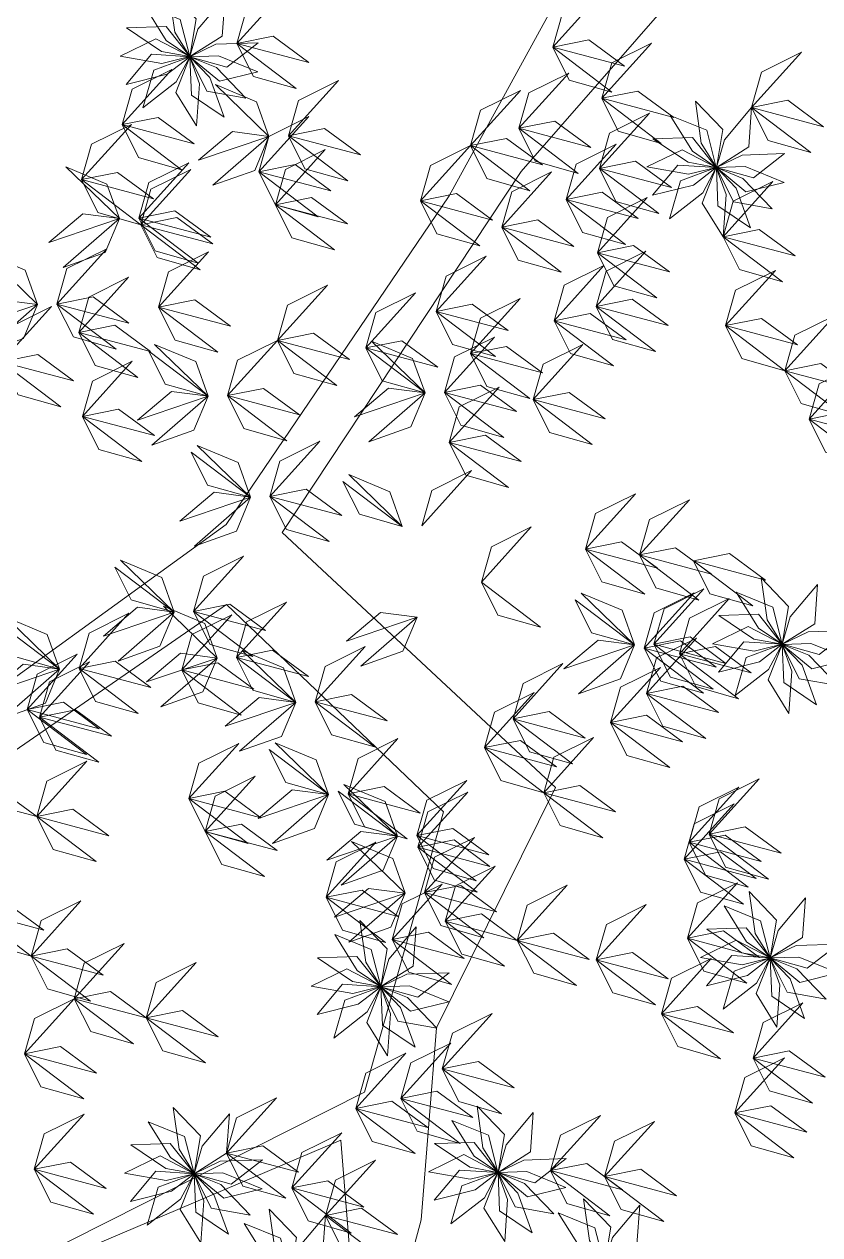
# Model space of a CAD drawing. Header units: inches. Extents: x -173 to 14008, y -3334 to 10368.
# Drawn here: x 6476.6 to 6540.6, y 7903 to 8000.5 of the extents above; entities that cross this region are included whole.
import ezdxf

# ---------------------------------------------------------------- set-up
doc = ezdxf.new("R2010")
doc.units = ezdxf.units.IN
doc.header["$MEASUREMENT"] = 0
doc.layers.add('ARREDAMENTO', color=8, linetype='Continuous', lineweight=18)

msp = doc.modelspace()

# ---------------------------------------------------------------- linework, layer by layer
at = {"layer": 'ARREDAMENTO', "linetype": 'Continuous', "lineweight": 0}
msp.add_lwpolyline([(6527.444, 8017.089), (6510.796, 7986.721), (6492.844, 7960.217), (6467.767, 7942.067), (6438.149, 7930.993), (6468.431, 7936.911), (6492.868, 7953.769), (6510.342, 7937.072), (6503.98, 7914.48), (6465.368, 7894.989), (6502.061, 7910.604), (6503.415, 7893.845), (6499.6, 7879.645), (6494.507, 7862.862), (6502.812, 7882.882), (6508.533, 7904.181), (6509.764, 7919.66), (6519.361, 7939.04), (6497.36, 7959.589), (6516.591, 7988.678), (6535.208, 8010.026)], dxfattribs=at)
at = {"layer": 'ARREDAMENTO', "lineweight": 0}
for points in [[(6488.227, 8003.268), (6488.702, 7999.893), (6489.918, 7997.933), (6490.432, 8000.974), (6488.227, 8003.268)], [(6492.758, 8002.755), (6490.567, 8000.144), (6489.924, 7997.929), (6492.528, 7999.581), (6492.758, 8002.755)], [(6493.705, 7998.985), (6494.511, 8001.838), (6497.724, 8003.437), (6493.705, 7998.985)], [(6519.129, 7998.69), (6519.936, 8001.543), (6523.148, 8003.143), (6519.129, 7998.69)], [(6486.2, 8002.119), (6488.006, 7999.229), (6489.914, 7997.933), (6489.147, 8000.92), (6486.2, 8002.119)], [(6484.814, 8000.245), (6487.64, 7998.339), (6489.91, 7997.931), (6487.995, 8000.348), (6484.814, 8000.245)], [(6484.311, 7997.969), (6487.668, 7997.378), (6489.908, 7997.928), (6487.175, 7999.357), (6484.311, 7997.969)], [(6495.408, 7999.045), (6492.001, 7998.925), (6489.925, 7997.921), (6492.895, 7997.092), (6495.408, 7999.045)], [(6493.705, 7998.985), (6496.611, 7999.57), (6499.501, 7997.442), (6493.705, 7998.985)], [(6493.705, 7998.985), (6495.026, 7996.331), (6498.479, 7995.354), (6493.705, 7998.985)], [(6519.129, 7998.69), (6522.035, 7999.275), (6524.925, 7997.148), (6519.129, 7998.69)], [(6523.079, 7994.569), (6523.885, 7997.421), (6527.098, 7999.021), (6523.079, 7994.569)], [(6484.777, 7995.686), (6488.084, 7996.511), (6489.907, 7997.924), (6486.829, 7998.118), (6484.777, 7995.686)], [(6486.132, 7993.789), (6488.818, 7995.888), (6489.908, 7997.921), (6487.016, 7996.846), (6486.132, 7993.789)], [(6490.456, 7992.345), (6490.694, 7995.745), (6489.913, 7997.916), (6488.777, 7995.048), (6490.456, 7992.345)], [(6492.679, 7993.047), (6491.513, 7996.25), (6489.916, 7997.915), (6490.045, 7994.833), (6492.679, 7993.047)], [(6494.423, 7994.593), (6492.056, 7997.044), (6489.92, 7997.916), (6491.291, 7995.153), (6494.423, 7994.593)], [(6495.389, 7996.714), (6492.228, 7997.991), (6489.923, 7997.918), (6492.299, 7995.952), (6495.389, 7996.714)], [(6519.129, 7998.69), (6520.45, 7996.037), (6523.903, 7995.06), (6519.129, 7998.69)], [(6535.151, 7993.825), (6535.957, 7996.678), (6539.17, 7998.277), (6535.151, 7993.825)], [(6484.455, 7992.449), (6485.262, 7995.301), (6488.474, 7996.901), (6484.455, 7992.449)], [(6497.853, 7991.551), (6498.659, 7994.403), (6501.872, 7996.003), (6497.853, 7991.551)], [(6516.405, 7992.153), (6517.212, 7995.006), (6520.424, 7996.606), (6516.405, 7992.153)], [(6516.405, 7992.153), (6517.212, 7995.006), (6520.424, 7996.606), (6516.405, 7992.153)], [(6496.286, 7991.498), (6495.29, 7994.291), (6491.978, 7995.672), (6496.286, 7991.498)], [(6512.51, 7990.757), (6513.317, 7993.609), (6516.529, 7995.209), (6512.51, 7990.757)], [(6523.079, 7994.569), (6525.985, 7995.154), (6528.875, 7993.026), (6523.079, 7994.569)], [(6523.079, 7994.569), (6524.4, 7991.915), (6527.853, 7990.938), (6523.079, 7994.569)], [(6530.62, 7994.339), (6531.095, 7990.964), (6532.31, 7989.003), (6532.825, 7992.044), (6530.62, 7994.339)], [(6535.151, 7993.825), (6538.057, 7994.41), (6540.947, 7992.283), (6535.151, 7993.825)], [(6484.455, 7992.449), (6487.361, 7993.034), (6490.251, 7990.906), (6484.455, 7992.449)], [(6495.479, 7988.646), (6496.286, 7991.498), (6499.498, 7993.098), (6495.479, 7988.646)], [(6522.901, 7988.913), (6523.708, 7991.766), (6526.921, 7993.366), (6522.901, 7988.913)], [(6528.592, 7993.19), (6530.399, 7990.3), (6532.307, 7989.003), (6531.54, 7991.991), (6528.592, 7993.19)], [(6535.151, 7993.825), (6532.96, 7991.214), (6532.316, 7988.999), (6534.921, 7990.652), (6535.151, 7993.825)], [(6535.151, 7993.825), (6536.472, 7991.172), (6539.925, 7990.195), (6535.151, 7993.825)], [(6481.189, 7988.013), (6481.996, 7990.865), (6485.208, 7992.465), (6481.189, 7988.013)], [(6484.455, 7992.449), (6485.776, 7989.795), (6489.229, 7988.818), (6484.455, 7992.449)], [(6497.853, 7991.551), (6500.759, 7992.136), (6503.649, 7990.008), (6497.853, 7991.551)], [(6516.405, 7992.153), (6519.311, 7992.738), (6522.201, 7990.611), (6516.405, 7992.153)], [(6516.405, 7992.153), (6519.311, 7992.738), (6522.201, 7990.611), (6516.405, 7992.153)], [(6516.405, 7992.153), (6517.726, 7989.5), (6521.179, 7988.523), (6516.405, 7992.153)], [(6516.405, 7992.153), (6517.726, 7989.5), (6521.179, 7988.523), (6516.405, 7992.153)], [(6496.286, 7991.498), (6493.347, 7991.888), (6490.605, 7989.573), (6496.286, 7991.498)], [(6496.286, 7991.498), (6495.145, 7988.762), (6491.765, 7987.557), (6496.286, 7991.498)], [(6497.853, 7991.551), (6499.174, 7988.897), (6502.627, 7987.92), (6497.853, 7991.551)], [(6512.51, 7990.757), (6515.416, 7991.342), (6518.306, 7989.214), (6512.51, 7990.757)], [(6527.207, 7991.316), (6530.033, 7989.41), (6532.303, 7989.001), (6530.387, 7991.419), (6527.207, 7991.316)], [(6496.8, 7985.992), (6497.607, 7988.845), (6500.819, 7990.444), (6496.8, 7985.992)], [(6508.491, 7986.305), (6509.298, 7989.157), (6512.51, 7990.757), (6508.491, 7986.305)], [(6512.51, 7990.757), (6513.831, 7988.103), (6517.284, 7987.126), (6512.51, 7990.757)], [(6520.209, 7986.412), (6521.016, 7989.265), (6524.229, 7990.864), (6520.209, 7986.412)], [(6526.704, 7989.04), (6530.061, 7988.448), (6532.301, 7988.998), (6529.567, 7990.428), (6526.704, 7989.04)], [(6537.801, 7990.115), (6534.394, 7989.996), (6532.317, 7988.992), (6535.288, 7988.162), (6537.801, 7990.115)], [(6485.804, 7984.923), (6486.611, 7987.775), (6489.823, 7989.375), (6485.804, 7984.923)], [(6495.479, 7988.646), (6498.385, 7989.231), (6501.275, 7987.103), (6495.479, 7988.646)], [(6522.901, 7988.913), (6525.808, 7989.498), (6528.698, 7987.371), (6522.901, 7988.913)], [(6527.17, 7986.756), (6530.477, 7987.581), (6532.3, 7988.995), (6529.221, 7989.189), (6527.17, 7986.756)], [(6484.237, 7984.87), (6483.242, 7987.663), (6479.93, 7989.044), (6484.237, 7984.87)], [(6481.189, 7988.013), (6484.096, 7988.597), (6486.986, 7986.47), (6481.189, 7988.013)], [(6485.963, 7984.382), (6486.77, 7987.234), (6489.983, 7988.834), (6485.963, 7984.382)], [(6495.479, 7988.646), (6496.8, 7985.992), (6500.253, 7985.015), (6495.479, 7988.646)], [(6515.028, 7984.181), (6515.835, 7987.033), (6519.047, 7988.633), (6515.028, 7984.181)], [(6522.901, 7988.913), (6524.223, 7986.26), (6527.676, 7985.283), (6522.901, 7988.913)], [(6528.525, 7984.86), (6531.21, 7986.958), (6532.3, 7988.991), (6529.409, 7987.916), (6528.525, 7984.86)], [(6532.849, 7983.416), (6533.087, 7986.816), (6532.306, 7988.986), (6531.17, 7986.118), (6532.849, 7983.416)], [(6535.072, 7984.118), (6533.906, 7987.321), (6532.309, 7988.985), (6532.438, 7985.904), (6535.072, 7984.118)], [(6536.816, 7985.663), (6534.448, 7988.115), (6532.313, 7988.986), (6533.684, 7986.223), (6536.816, 7985.663)], [(6537.782, 7987.784), (6534.621, 7989.061), (6532.316, 7988.989), (6534.692, 7987.022), (6537.782, 7987.784)], [(6481.189, 7988.013), (6482.51, 7985.359), (6485.963, 7984.382), (6481.189, 7988.013)], [(6532.849, 7983.416), (6533.656, 7986.268), (6536.868, 7987.868), (6532.849, 7983.416)], [(6496.8, 7985.992), (6499.706, 7986.577), (6502.596, 7984.45), (6496.8, 7985.992)], [(6508.491, 7986.305), (6511.397, 7986.89), (6514.287, 7984.762), (6508.491, 7986.305)], [(6508.491, 7986.305), (6509.812, 7983.651), (6513.265, 7982.674), (6508.491, 7986.305)], [(6520.209, 7986.412), (6523.116, 7986.997), (6526.006, 7984.87), (6520.209, 7986.412)], [(6520.209, 7986.412), (6521.531, 7983.758), (6524.984, 7982.781), (6520.209, 7986.412)], [(6522.731, 7982.115), (6523.537, 7984.967), (6526.75, 7986.567), (6522.731, 7982.115)], [(6484.237, 7984.87), (6481.298, 7985.26), (6478.557, 7982.944), (6484.237, 7984.87)], [(6485.804, 7984.923), (6488.71, 7985.508), (6491.6, 7983.38), (6485.804, 7984.923)], [(6496.8, 7985.992), (6498.121, 7983.338), (6501.574, 7982.361), (6496.8, 7985.992)], [(6484.237, 7984.87), (6483.096, 7982.134), (6479.716, 7980.929), (6484.237, 7984.87)], [(6485.804, 7984.923), (6487.125, 7982.269), (6490.578, 7981.292), (6485.804, 7984.923)], [(6485.963, 7984.382), (6488.87, 7984.967), (6491.76, 7982.839), (6485.963, 7984.382)], [(6485.963, 7984.382), (6487.285, 7981.728), (6490.738, 7980.751), (6485.963, 7984.382)], [(6515.028, 7984.181), (6517.934, 7984.766), (6520.824, 7982.638), (6515.028, 7984.181)], [(6515.028, 7984.181), (6516.349, 7981.527), (6519.802, 7980.55), (6515.028, 7984.181)], [(6532.849, 7983.416), (6535.755, 7984.001), (6538.645, 7981.873), (6532.849, 7983.416)], [(6532.849, 7983.416), (6534.17, 7980.762), (6537.623, 7979.785), (6532.849, 7983.416)], [(6479.214, 7977.993), (6480.021, 7980.846), (6483.234, 7982.445), (6479.214, 7977.993)], [(6522.731, 7982.115), (6525.637, 7982.7), (6528.527, 7980.572), (6522.731, 7982.115)], [(6477.647, 7977.941), (6476.652, 7980.733), (6473.34, 7982.114), (6477.647, 7977.941)], [(6487.401, 7977.736), (6488.207, 7980.589), (6491.42, 7982.188), (6487.401, 7977.736)], [(6509.751, 7977.394), (6510.558, 7980.246), (6513.77, 7981.846), (6509.751, 7977.394)], [(6522.622, 7977.79), (6523.429, 7980.643), (6526.641, 7982.242), (6522.622, 7977.79)], [(6522.731, 7982.115), (6524.052, 7979.461), (6527.505, 7978.484), (6522.731, 7982.115)], [(6519.241, 7976.649), (6520.048, 7979.501), (6523.26, 7981.101), (6519.241, 7976.649)], [(6533.05, 7976.25), (6533.857, 7979.102), (6537.07, 7980.702), (6533.05, 7976.25)], [(6480.961, 7975.697), (6481.767, 7978.549), (6484.98, 7980.149), (6480.961, 7975.697)], [(6496.968, 7975.059), (6497.775, 7977.911), (6500.987, 7979.511), (6496.968, 7975.059)], [(6479.214, 7977.993), (6482.121, 7978.578), (6485.011, 7976.45), (6479.214, 7977.993)], [(6504.075, 7974.453), (6504.881, 7977.305), (6508.094, 7978.905), (6504.075, 7974.453)], [(6512.504, 7973.995), (6513.311, 7976.847), (6516.523, 7978.447), (6512.504, 7973.995)], [(6522.622, 7977.79), (6525.528, 7978.375), (6528.418, 7976.248), (6522.622, 7977.79)], [(6477.647, 7977.941), (6474.709, 7978.33), (6471.967, 7976.015), (6477.647, 7977.941)], [(6477.647, 7977.941), (6476.507, 7975.205), (6473.126, 7973.999), (6477.647, 7977.941)], [(6474.759, 7973.336), (6475.565, 7976.188), (6478.778, 7977.788), (6474.759, 7973.336)], [(6479.214, 7977.993), (6480.536, 7975.339), (6483.989, 7974.362), (6479.214, 7977.993)], [(6487.401, 7977.736), (6490.307, 7978.321), (6493.197, 7976.194), (6487.401, 7977.736)], [(6487.401, 7977.736), (6488.722, 7975.082), (6492.175, 7974.105), (6487.401, 7977.736)], [(6509.751, 7977.394), (6512.657, 7977.979), (6515.547, 7975.851), (6509.751, 7977.394)], [(6509.751, 7977.394), (6511.072, 7974.74), (6514.525, 7973.763), (6509.751, 7977.394)], [(6522.622, 7977.79), (6523.943, 7975.136), (6527.396, 7974.159), (6522.622, 7977.79)], [(6519.241, 7976.649), (6522.147, 7977.234), (6525.037, 7975.106), (6519.241, 7976.649)], [(6519.241, 7976.649), (6520.562, 7973.995), (6524.015, 7973.018), (6519.241, 7976.649)], [(6533.05, 7976.25), (6535.957, 7976.835), (6538.847, 7974.707), (6533.05, 7976.25)], [(6537.825, 7972.619), (6538.631, 7975.471), (6541.844, 7977.071), (6537.825, 7972.619)], [(6480.961, 7975.697), (6483.867, 7976.281), (6486.757, 7974.154), (6480.961, 7975.697)], [(6480.961, 7975.697), (6482.282, 7973.043), (6485.735, 7972.066), (6480.961, 7975.697)], [(6496.968, 7975.059), (6499.874, 7975.643), (6502.764, 7973.516), (6496.968, 7975.059)], [(6533.05, 7976.25), (6534.372, 7973.596), (6537.825, 7972.619), (6533.05, 7976.25)], [(6491.382, 7970.554), (6490.387, 7973.346), (6487.075, 7974.728), (6491.382, 7970.554)], [(6492.949, 7970.606), (6493.756, 7973.459), (6496.968, 7975.059), (6492.949, 7970.606)], [(6496.968, 7975.059), (6498.289, 7972.405), (6501.742, 7971.428), (6496.968, 7975.059)], [(6504.075, 7974.453), (6506.981, 7975.037), (6509.871, 7972.91), (6504.075, 7974.453)], [(6504.075, 7974.453), (6505.396, 7971.799), (6508.849, 7970.822), (6504.075, 7974.453)], [(6504.075, 7974.453), (6505.396, 7971.799), (6508.849, 7970.822), (6504.075, 7974.453)], [(6508.849, 7970.822), (6507.853, 7973.614), (6504.541, 7974.996), (6508.849, 7970.822)], [(6510.416, 7970.874), (6511.223, 7973.727), (6514.435, 7975.326), (6510.416, 7970.874)], [(6512.504, 7973.995), (6515.41, 7974.58), (6518.3, 7972.452), (6512.504, 7973.995)], [(6517.547, 7970.288), (6518.354, 7973.141), (6521.566, 7974.74), (6517.547, 7970.288)], [(6474.759, 7973.336), (6477.665, 7973.92), (6480.555, 7971.793), (6474.759, 7973.336)], [(6486.608, 7974.185), (6487.929, 7971.531), (6491.382, 7970.554), (6486.608, 7974.185)], [(6512.504, 7973.995), (6513.825, 7971.341), (6517.278, 7970.364), (6512.504, 7973.995)], [(6474.759, 7973.336), (6476.08, 7970.682), (6479.533, 7969.705), (6474.759, 7973.336)], [(6481.26, 7968.927), (6482.067, 7971.78), (6485.28, 7973.379), (6481.26, 7968.927)], [(6537.825, 7972.619), (6540.731, 7973.204), (6543.621, 7971.076), (6537.825, 7972.619)], [(6537.825, 7972.619), (6539.146, 7969.965), (6542.599, 7968.988), (6537.825, 7972.619)], [(6539.77, 7968.711), (6540.576, 7971.564), (6543.789, 7973.163), (6539.77, 7968.711)], [(6491.382, 7970.554), (6488.443, 7970.944), (6485.702, 7968.628), (6491.382, 7970.554)], [(6491.382, 7970.554), (6490.241, 7967.818), (6486.861, 7966.613), (6491.382, 7970.554)], [(6492.949, 7970.606), (6495.855, 7971.191), (6498.745, 7969.064), (6492.949, 7970.606)], [(6492.949, 7970.606), (6494.27, 7967.953), (6497.723, 7966.976), (6492.949, 7970.606)], [(6508.849, 7970.822), (6505.91, 7971.211), (6503.169, 7968.896), (6508.849, 7970.822)], [(6508.849, 7970.822), (6507.708, 7968.086), (6504.328, 7966.88), (6508.849, 7970.822)], [(6510.416, 7970.874), (6513.322, 7971.459), (6516.212, 7969.332), (6510.416, 7970.874)], [(6510.416, 7970.874), (6511.737, 7968.22), (6515.19, 7967.243), (6510.416, 7970.874)], [(6510.804, 7966.844), (6511.611, 7969.696), (6514.824, 7971.296), (6510.804, 7966.844)], [(6517.547, 7970.288), (6520.453, 7970.873), (6523.343, 7968.746), (6517.547, 7970.288)], [(6517.547, 7970.288), (6518.868, 7967.634), (6522.321, 7966.657), (6517.547, 7970.288)], [(6481.26, 7968.927), (6484.167, 7969.512), (6487.057, 7967.385), (6481.26, 7968.927)], [(6481.26, 7968.927), (6482.581, 7966.273), (6486.035, 7965.296), (6481.26, 7968.927)], [(6539.77, 7968.711), (6542.676, 7969.296), (6545.566, 7967.169), (6539.77, 7968.711)], [(6539.77, 7968.711), (6541.091, 7966.058), (6544.544, 7965.081), (6539.77, 7968.711)], [(6496.365, 7962.479), (6497.172, 7965.332), (6500.385, 7966.931), (6496.365, 7962.479)], [(6510.804, 7966.844), (6513.711, 7967.429), (6516.601, 7965.301), (6510.804, 7966.844)], [(6510.804, 7966.844), (6512.125, 7964.19), (6515.578, 7963.213), (6510.804, 7966.844)], [(6490.024, 7966.058), (6491.345, 7963.404), (6494.798, 7962.427), (6490.024, 7966.058)], [(6494.798, 7962.427), (6493.803, 7965.219), (6490.491, 7966.601), (6494.798, 7962.427)], [(6507.017, 7960.07), (6506.021, 7962.862), (6502.709, 7964.244), (6507.017, 7960.07)], [(6508.584, 7960.122), (6509.39, 7962.975), (6512.603, 7964.574), (6508.584, 7960.122)], [(6494.798, 7962.427), (6491.86, 7962.816), (6489.118, 7960.501), (6494.798, 7962.427)], [(6496.365, 7962.479), (6499.272, 7963.064), (6502.162, 7960.937), (6496.365, 7962.479)], [(6502.243, 7963.701), (6503.564, 7961.047), (6507.017, 7960.07), (6502.243, 7963.701)], [(6494.798, 7962.427), (6493.658, 7959.691), (6490.277, 7958.485), (6494.798, 7962.427)], [(6496.365, 7962.479), (6497.687, 7959.825), (6501.14, 7958.848), (6496.365, 7962.479)], [(6521.772, 7958.247), (6522.579, 7961.1), (6525.791, 7962.699), (6521.772, 7958.247)], [(6526.123, 7957.768), (6526.93, 7960.621), (6530.142, 7962.22), (6526.123, 7957.768)], [(6513.385, 7955.577), (6514.191, 7958.43), (6517.404, 7960.029), (6513.385, 7955.577)], [(6521.772, 7958.247), (6524.678, 7958.832), (6527.568, 7956.705), (6521.772, 7958.247)], [(6521.772, 7958.247), (6523.093, 7955.593), (6526.546, 7954.616), (6521.772, 7958.247)], [(6526.123, 7957.768), (6529.029, 7958.353), (6531.919, 7956.226), (6526.123, 7957.768)], [(6530.474, 7957.289), (6533.381, 7957.874), (6536.271, 7955.747), (6530.474, 7957.289)], [(6488.65, 7953.162), (6487.654, 7955.955), (6484.342, 7957.336), (6488.65, 7953.162)], [(6490.217, 7953.215), (6491.023, 7956.067), (6494.236, 7957.667), (6490.217, 7953.215)], [(6526.123, 7957.768), (6527.444, 7955.114), (6530.897, 7954.137), (6526.123, 7957.768)], [(6530.474, 7957.289), (6531.795, 7954.636), (6535.248, 7953.659), (6530.474, 7957.289)], [(6483.876, 7956.793), (6485.197, 7954.139), (6488.65, 7953.162), (6483.876, 7956.793)], [(6513.385, 7955.577), (6514.706, 7952.923), (6518.159, 7951.946), (6513.385, 7955.577)], [(6527.288, 7950.574), (6528.094, 7953.427), (6531.307, 7955.026), (6527.288, 7950.574)], [(6535.926, 7955.914), (6536.4, 7952.539), (6537.616, 7950.579), (6538.131, 7953.62), (6535.926, 7955.914)], [(6540.456, 7955.401), (6538.266, 7952.79), (6537.622, 7950.575), (6540.226, 7952.227), (6540.456, 7955.401)], [(6493.67, 7949.517), (6494.477, 7952.369), (6497.689, 7953.969), (6493.67, 7949.517)], [(6520.946, 7954.153), (6522.268, 7951.499), (6525.721, 7950.522), (6520.946, 7954.153)], [(6525.721, 7950.522), (6524.725, 7953.314), (6521.413, 7954.696), (6525.721, 7950.522)], [(6526.508, 7950.257), (6527.315, 7953.109), (6530.528, 7954.709), (6526.508, 7950.257)], [(6529.329, 7949.811), (6530.136, 7952.663), (6533.348, 7954.263), (6529.329, 7949.811)], [(6533.898, 7954.765), (6535.704, 7951.875), (6537.612, 7950.578), (6536.845, 7953.566), (6533.898, 7954.765)], [(6480.989, 7948.62), (6481.795, 7951.473), (6485.008, 7953.072), (6480.989, 7948.62)], [(6488.65, 7953.162), (6485.711, 7953.552), (6482.969, 7951.236), (6488.65, 7953.162)], [(6488.65, 7953.162), (6487.509, 7950.426), (6484.129, 7949.221), (6488.65, 7953.162)], [(6492.103, 7949.464), (6491.108, 7952.257), (6487.796, 7953.638), (6492.103, 7949.464)], [(6490.217, 7953.215), (6493.123, 7953.8), (6496.013, 7951.672), (6490.217, 7953.215)], [(6490.217, 7953.215), (6491.538, 7950.561), (6494.991, 7949.584), (6490.217, 7953.215)], [(6508.21, 7952.75), (6505.271, 7953.139), (6502.53, 7950.824), (6508.21, 7952.75)], [(6532.513, 7952.891), (6535.339, 7950.985), (6537.609, 7950.577), (6535.693, 7952.994), (6532.513, 7952.891)], [(6474.648, 7952.199), (6475.969, 7949.545), (6479.422, 7948.568), (6474.648, 7952.199)], [(6479.422, 7948.568), (6478.426, 7951.36), (6475.114, 7952.742), (6479.422, 7948.568)], [(6489.263, 7948.501), (6490.07, 7951.354), (6493.282, 7952.954), (6489.263, 7948.501)], [(6508.21, 7952.75), (6507.069, 7950.014), (6503.689, 7948.808), (6508.21, 7952.75)], [(6526.691, 7946.614), (6527.497, 7949.467), (6530.71, 7951.067), (6526.691, 7946.614)], [(6527.288, 7950.574), (6530.194, 7951.159), (6533.084, 7949.032), (6527.288, 7950.574)], [(6532.01, 7950.615), (6535.366, 7950.024), (6537.606, 7950.574), (6534.873, 7952.003), (6532.01, 7950.615)], [(6543.106, 7951.69), (6539.7, 7951.571), (6537.623, 7950.567), (6540.594, 7949.738), (6543.106, 7951.69)], [(6493.67, 7949.517), (6496.576, 7950.102), (6499.466, 7947.974), (6493.67, 7949.517)], [(6500.011, 7945.938), (6500.818, 7948.791), (6504.03, 7950.39), (6500.011, 7945.938)], [(6525.721, 7950.522), (6522.782, 7950.911), (6520.04, 7948.596), (6525.721, 7950.522)], [(6525.721, 7950.522), (6524.58, 7947.786), (6521.2, 7946.58), (6525.721, 7950.522)], [(6526.508, 7950.257), (6529.415, 7950.842), (6532.305, 7948.714), (6526.508, 7950.257)], [(6526.508, 7950.257), (6527.83, 7947.603), (6531.283, 7946.626), (6526.508, 7950.257)], [(6527.288, 7950.574), (6528.609, 7947.92), (6532.062, 7946.943), (6527.288, 7950.574)], [(6529.329, 7949.811), (6532.235, 7950.396), (6535.125, 7948.268), (6529.329, 7949.811)], [(6532.476, 7948.332), (6535.783, 7949.157), (6537.605, 7950.57), (6534.527, 7950.764), (6532.476, 7948.332)], [(6533.83, 7946.435), (6536.516, 7948.534), (6537.606, 7950.567), (6534.715, 7949.492), (6533.83, 7946.435)], [(6538.155, 7944.991), (6538.393, 7948.391), (6537.611, 7950.561), (6536.475, 7947.694), (6538.155, 7944.991)], [(6540.377, 7945.693), (6539.211, 7948.896), (6537.615, 7950.561), (6537.744, 7947.479), (6540.377, 7945.693)], [(6542.122, 7947.239), (6539.754, 7949.69), (6537.618, 7950.562), (6538.99, 7947.799), (6542.122, 7947.239)], [(6543.087, 7949.36), (6539.927, 7950.637), (6537.621, 7950.564), (6539.998, 7948.598), (6543.087, 7949.36)], [(6476.822, 7945.312), (6477.629, 7948.164), (6480.841, 7949.764), (6476.822, 7945.312)], [(6477.811, 7944.701), (6478.618, 7947.554), (6481.83, 7949.153), (6477.811, 7944.701)], [(6480.989, 7948.62), (6483.895, 7949.205), (6486.785, 7947.078), (6480.989, 7948.62)], [(6492.103, 7949.464), (6489.164, 7949.854), (6486.423, 7947.538), (6492.103, 7949.464)], [(6492.103, 7949.464), (6490.962, 7946.728), (6487.582, 7945.523), (6492.103, 7949.464)], [(6489.263, 7948.501), (6492.169, 7949.086), (6495.059, 7946.959), (6489.263, 7948.501)], [(6493.67, 7949.517), (6494.991, 7946.863), (6498.444, 7945.886), (6493.67, 7949.517)], [(6498.444, 7945.886), (6497.449, 7948.678), (6494.137, 7950.06), (6498.444, 7945.886)], [(6529.329, 7949.811), (6530.65, 7947.157), (6534.103, 7946.18), (6529.329, 7949.811)], [(6479.422, 7948.568), (6476.483, 7948.958), (6473.741, 7946.642), (6479.422, 7948.568)], [(6479.422, 7948.568), (6478.281, 7945.832), (6474.901, 7944.627), (6479.422, 7948.568)], [(6480.989, 7948.62), (6482.31, 7945.967), (6485.763, 7944.99), (6480.989, 7948.62)], [(6489.263, 7948.501), (6490.584, 7945.848), (6494.037, 7944.871), (6489.263, 7948.501)], [(6515.94, 7944.56), (6516.747, 7947.412), (6519.959, 7949.012), (6515.94, 7944.56)], [(6523.78, 7944.26), (6524.586, 7947.112), (6527.799, 7948.712), (6523.78, 7944.26)], [(6526.691, 7946.614), (6529.597, 7947.199), (6532.487, 7945.072), (6526.691, 7946.614)], [(6498.444, 7945.886), (6495.505, 7946.276), (6492.764, 7943.96), (6498.444, 7945.886)], [(6500.011, 7945.938), (6502.917, 7946.523), (6505.807, 7944.396), (6500.011, 7945.938)], [(6513.631, 7942.242), (6514.438, 7945.095), (6517.65, 7946.694), (6513.631, 7942.242)], [(6526.691, 7946.614), (6528.012, 7943.961), (6531.465, 7942.984), (6526.691, 7946.614)], [(6476.822, 7945.312), (6479.728, 7945.897), (6482.618, 7943.769), (6476.822, 7945.312)], [(6476.822, 7945.312), (6478.143, 7942.658), (6481.596, 7941.681), (6476.822, 7945.312)], [(6477.811, 7944.701), (6480.717, 7945.286), (6483.607, 7943.159), (6477.811, 7944.701)], [(6498.444, 7945.886), (6497.303, 7943.15), (6493.923, 7941.945), (6498.444, 7945.886)], [(6500.011, 7945.938), (6501.332, 7943.285), (6504.785, 7942.308), (6500.011, 7945.938)], [(6477.811, 7944.701), (6479.132, 7942.047), (6482.585, 7941.07), (6477.811, 7944.701)], [(6515.94, 7944.56), (6518.846, 7945.144), (6521.736, 7943.017), (6515.94, 7944.56)], [(6515.94, 7944.56), (6517.261, 7941.906), (6520.714, 7940.929), (6515.94, 7944.56)], [(6523.78, 7944.26), (6526.686, 7944.845), (6529.576, 7942.717), (6523.78, 7944.26)], [(6523.78, 7944.26), (6525.101, 7941.606), (6528.554, 7940.629), (6523.78, 7944.26)], [(6489.835, 7938.135), (6490.641, 7940.988), (6493.854, 7942.587), (6489.835, 7938.135)], [(6501.085, 7938.461), (6500.09, 7941.253), (6496.778, 7942.635), (6501.085, 7938.461)], [(6502.652, 7938.513), (6503.459, 7941.366), (6506.671, 7942.965), (6502.652, 7938.513)], [(6502.652, 7938.513), (6503.459, 7941.366), (6506.671, 7942.965), (6502.652, 7938.513)], [(6513.631, 7942.242), (6516.537, 7942.827), (6519.427, 7940.7), (6513.631, 7942.242)], [(6518.405, 7938.611), (6519.212, 7941.464), (6522.424, 7943.063), (6518.405, 7938.611)], [(6496.311, 7942.091), (6497.632, 7939.438), (6501.085, 7938.461), (6496.311, 7942.091)], [(6513.631, 7942.242), (6514.952, 7939.588), (6518.405, 7938.611), (6513.631, 7942.242)], [(6477.587, 7936.688), (6478.394, 7939.54), (6481.606, 7941.14), (6477.587, 7936.688)], [(6491.156, 7935.481), (6491.962, 7938.334), (6495.175, 7939.933), (6491.156, 7935.481)], [(6508.191, 7935.149), (6508.998, 7938.002), (6512.21, 7939.601), (6508.191, 7935.149)], [(6531.731, 7935.27), (6532.538, 7938.122), (6535.75, 7939.722), (6531.731, 7935.27)], [(6471.791, 7938.23), (6474.697, 7938.815), (6477.587, 7936.688), (6471.791, 7938.23)], [(6489.835, 7938.135), (6492.741, 7938.72), (6495.631, 7936.593), (6489.835, 7938.135)], [(6501.085, 7938.461), (6498.146, 7938.85), (6495.405, 7936.535), (6501.085, 7938.461)], [(6501.085, 7938.461), (6499.944, 7935.725), (6496.564, 7934.519), (6501.085, 7938.461)], [(6501.85, 7938.728), (6503.171, 7936.074), (6506.624, 7935.097), (6501.85, 7938.728)], [(6506.624, 7935.097), (6505.629, 7937.889), (6502.317, 7939.271), (6506.624, 7935.097)], [(6502.652, 7938.513), (6505.558, 7939.098), (6508.448, 7936.971), (6502.652, 7938.513)], [(6502.652, 7938.513), (6505.558, 7939.098), (6508.448, 7936.971), (6502.652, 7938.513)], [(6502.652, 7938.513), (6503.973, 7935.859), (6507.426, 7934.882), (6502.652, 7938.513)], [(6502.652, 7938.513), (6503.973, 7935.859), (6507.426, 7934.882), (6502.652, 7938.513)], [(6508.281, 7934.213), (6509.088, 7937.065), (6512.3, 7938.665), (6508.281, 7934.213)], [(6518.405, 7938.611), (6521.311, 7939.196), (6524.201, 7937.069), (6518.405, 7938.611)], [(6518.405, 7938.611), (6519.726, 7935.958), (6523.179, 7934.981), (6518.405, 7938.611)], [(6530.109, 7934.614), (6530.916, 7937.466), (6534.128, 7939.066), (6530.109, 7934.614)], [(6489.835, 7938.135), (6491.156, 7935.481), (6494.609, 7934.504), (6489.835, 7938.135)], [(6529.724, 7933.247), (6530.531, 7936.1), (6533.743, 7937.699), (6529.724, 7933.247)], [(6477.587, 7936.688), (6480.493, 7937.273), (6483.383, 7935.145), (6477.587, 7936.688)], [(6477.587, 7936.688), (6478.908, 7934.034), (6482.361, 7933.057), (6477.587, 7936.688)], [(6491.156, 7935.481), (6494.062, 7936.066), (6496.952, 7933.939), (6491.156, 7935.481)], [(6491.156, 7935.481), (6492.477, 7932.828), (6495.93, 7931.851), (6491.156, 7935.481)], [(6506.624, 7935.097), (6503.685, 7935.487), (6500.944, 7933.171), (6506.624, 7935.097)], [(6508.191, 7935.149), (6511.097, 7935.734), (6513.987, 7933.607), (6508.191, 7935.149)], [(6531.731, 7935.27), (6534.637, 7935.854), (6537.527, 7933.727), (6531.731, 7935.27)], [(6500.882, 7930.181), (6501.689, 7933.033), (6504.901, 7934.633), (6500.882, 7930.181)], [(6506.624, 7935.097), (6505.483, 7932.361), (6502.103, 7931.156), (6506.624, 7935.097)], [(6507.248, 7930.501), (6506.252, 7933.294), (6502.94, 7934.675), (6507.248, 7930.501)], [(6508.191, 7935.149), (6509.512, 7932.495), (6512.965, 7931.518), (6508.191, 7935.149)], [(6508.281, 7934.213), (6511.187, 7934.798), (6514.077, 7932.67), (6508.281, 7934.213)], [(6508.815, 7930.554), (6509.621, 7933.406), (6512.834, 7935.006), (6508.815, 7930.554)], [(6530.109, 7934.614), (6533.015, 7935.199), (6535.905, 7933.071), (6530.109, 7934.614)], [(6530.109, 7934.614), (6531.43, 7931.96), (6534.883, 7930.983), (6530.109, 7934.614)], [(6531.731, 7935.27), (6533.052, 7932.616), (6536.505, 7931.639), (6531.731, 7935.27)], [(6508.281, 7934.213), (6509.602, 7931.559), (6513.055, 7930.582), (6508.281, 7934.213)], [(6529.724, 7933.247), (6532.63, 7933.832), (6535.52, 7931.704), (6529.724, 7933.247)], [(6510.485, 7928.249), (6511.292, 7931.102), (6514.504, 7932.701), (6510.485, 7928.249)], [(6529.724, 7933.247), (6531.045, 7930.593), (6534.498, 7929.616), (6529.724, 7933.247)], [(6500.882, 7930.181), (6503.788, 7930.766), (6506.678, 7928.638), (6500.882, 7930.181)], [(6507.248, 7930.501), (6504.309, 7930.891), (6501.567, 7928.575), (6507.248, 7930.501)], [(6506.214, 7926.79), (6507.021, 7929.643), (6510.233, 7931.242), (6506.214, 7926.79)], [(6508.815, 7930.554), (6511.721, 7931.139), (6514.611, 7929.011), (6508.815, 7930.554)], [(6508.815, 7930.554), (6510.136, 7927.9), (6513.589, 7926.923), (6508.815, 7930.554)], [(6516.281, 7926.707), (6517.088, 7929.559), (6520.3, 7931.159), (6516.281, 7926.707)], [(6529.99, 7926.881), (6530.797, 7929.733), (6534.009, 7931.333), (6529.99, 7926.881)], [(6534.955, 7930.64), (6535.429, 7927.265), (6536.645, 7925.304), (6537.16, 7928.345), (6534.955, 7930.64)], [(6472.354, 7929.079), (6475.26, 7929.663), (6478.15, 7927.536), (6472.354, 7929.079)], [(6477.128, 7925.448), (6477.935, 7928.3), (6481.147, 7929.9), (6477.128, 7925.448)], [(6500.882, 7930.181), (6502.203, 7927.527), (6505.656, 7926.55), (6500.882, 7930.181)], [(6507.248, 7930.501), (6506.107, 7927.765), (6502.727, 7926.56), (6507.248, 7930.501)], [(6522.645, 7925.139), (6523.452, 7927.992), (6526.664, 7929.592), (6522.645, 7925.139)], [(6539.485, 7930.126), (6537.295, 7927.515), (6536.651, 7925.3), (6539.256, 7926.953), (6539.485, 7930.126)], [(6472.354, 7929.079), (6473.675, 7926.425), (6477.128, 7925.448), (6472.354, 7929.079)], [(6510.485, 7928.249), (6513.391, 7928.834), (6516.281, 7926.707), (6510.485, 7928.249)], [(6532.927, 7929.491), (6534.733, 7926.601), (6536.641, 7925.304), (6535.874, 7928.292), (6532.927, 7929.491)], [(6503.603, 7928.32), (6504.078, 7924.944), (6505.293, 7922.984), (6505.808, 7926.025), (6503.603, 7928.32)], [(6508.133, 7927.806), (6505.943, 7925.195), (6505.299, 7922.98), (6507.904, 7924.632), (6508.133, 7927.806)], [(6510.485, 7928.249), (6511.806, 7925.595), (6515.259, 7924.618), (6510.485, 7928.249)], [(6531.542, 7927.617), (6534.368, 7925.711), (6536.638, 7925.302), (6534.722, 7927.72), (6531.542, 7927.617)], [(6501.575, 7927.171), (6503.382, 7924.28), (6505.289, 7922.984), (6504.522, 7925.971), (6501.575, 7927.171)], [(6506.214, 7926.79), (6509.12, 7927.375), (6512.01, 7925.247), (6506.214, 7926.79)], [(6506.214, 7926.79), (6507.535, 7924.136), (6510.988, 7923.159), (6506.214, 7926.79)], [(6516.281, 7926.707), (6519.187, 7927.291), (6522.077, 7925.164), (6516.281, 7926.707)], [(6516.281, 7926.707), (6517.602, 7924.053), (6521.055, 7923.076), (6516.281, 7926.707)], [(6529.99, 7926.881), (6532.896, 7927.466), (6535.786, 7925.338), (6529.99, 7926.881)], [(6529.99, 7926.881), (6531.311, 7924.227), (6534.764, 7923.25), (6529.99, 7926.881)], [(6531.039, 7925.341), (6534.395, 7924.749), (6536.636, 7925.3), (6533.902, 7926.729), (6531.039, 7925.341)], [(6477.128, 7925.448), (6480.034, 7926.033), (6482.924, 7923.905), (6477.128, 7925.448)], [(6480.61, 7922.01), (6481.416, 7924.863), (6484.629, 7926.462), (6480.61, 7922.01)], [(6522.645, 7925.139), (6525.551, 7925.724), (6528.441, 7923.597), (6522.645, 7925.139)], [(6542.135, 7926.416), (6538.729, 7926.297), (6536.652, 7925.293), (6539.623, 7924.463), (6542.135, 7926.416)], [(6477.128, 7925.448), (6478.449, 7922.794), (6481.902, 7921.817), (6477.128, 7925.448)], [(6486.406, 7920.468), (6487.212, 7923.32), (6490.425, 7924.92), (6486.406, 7920.468)], [(6500.19, 7925.296), (6503.016, 7923.391), (6505.286, 7922.982), (6503.37, 7925.399), (6500.19, 7925.296)], [(6522.645, 7925.139), (6523.966, 7922.486), (6527.419, 7921.509), (6522.645, 7925.139)], [(6527.882, 7920.799), (6528.689, 7923.651), (6531.902, 7925.251), (6527.882, 7920.799)], [(6531.505, 7923.057), (6534.812, 7923.882), (6536.635, 7925.296), (6533.556, 7925.49), (6531.505, 7923.057)], [(6532.859, 7921.161), (6535.545, 7923.259), (6536.635, 7925.292), (6533.744, 7924.217), (6532.859, 7921.161)], [(6537.184, 7919.717), (6537.422, 7923.117), (6536.64, 7925.287), (6535.505, 7922.419), (6537.184, 7919.717)], [(6539.406, 7920.419), (6538.24, 7923.622), (6536.644, 7925.286), (6536.773, 7922.205), (6539.406, 7920.419)], [(6541.151, 7921.964), (6538.783, 7924.416), (6536.647, 7925.287), (6538.019, 7922.524), (6541.151, 7921.964)], [(6542.116, 7924.085), (6538.956, 7925.362), (6536.65, 7925.29), (6539.027, 7923.323), (6542.116, 7924.085)], [(6499.687, 7923.021), (6503.044, 7922.429), (6505.284, 7922.979), (6502.55, 7924.408), (6499.687, 7923.021)], [(6510.783, 7924.096), (6507.377, 7923.977), (6505.3, 7922.973), (6508.271, 7922.143), (6510.783, 7924.096)], [(6500.153, 7920.737), (6503.46, 7921.562), (6505.283, 7922.976), (6502.204, 7923.169), (6500.153, 7920.737)], [(6501.507, 7918.84), (6504.193, 7920.939), (6505.283, 7922.972), (6502.392, 7921.897), (6501.507, 7918.84)], [(6505.832, 7917.396), (6506.07, 7920.796), (6505.288, 7922.967), (6504.153, 7920.099), (6505.832, 7917.396)], [(6508.054, 7918.098), (6506.888, 7921.301), (6505.292, 7922.966), (6505.421, 7919.884), (6508.054, 7918.098)], [(6509.799, 7919.644), (6507.431, 7922.095), (6505.296, 7922.967), (6506.667, 7920.204), (6509.799, 7919.644)], [(6510.764, 7921.765), (6507.604, 7923.042), (6505.298, 7922.969), (6507.675, 7921.003), (6510.764, 7921.765)], [(6476.59, 7917.558), (6477.397, 7920.411), (6480.61, 7922.01), (6476.59, 7917.558)], [(6480.61, 7922.01), (6483.516, 7922.595), (6486.406, 7920.468), (6480.61, 7922.01)], [(6480.61, 7922.01), (6481.931, 7919.356), (6485.384, 7918.379), (6480.61, 7922.01)], [(6486.406, 7920.468), (6489.312, 7921.053), (6492.202, 7918.925), (6486.406, 7920.468)], [(6510.243, 7916.366), (6511.05, 7919.218), (6514.262, 7920.818), (6510.243, 7916.366)], [(6527.882, 7920.799), (6530.789, 7921.384), (6533.679, 7919.256), (6527.882, 7920.799)], [(6527.882, 7920.799), (6529.203, 7918.145), (6532.656, 7917.168), (6527.882, 7920.799)], [(6535.266, 7917.229), (6536.073, 7920.082), (6539.285, 7921.681), (6535.266, 7917.229)], [(6486.406, 7920.468), (6487.727, 7917.814), (6491.18, 7916.837), (6486.406, 7920.468)], [(6476.59, 7917.558), (6479.497, 7918.143), (6482.387, 7916.016), (6476.59, 7917.558)], [(6506.908, 7913.978), (6507.715, 7916.83), (6510.927, 7918.43), (6506.908, 7913.978)], [(6476.59, 7917.558), (6477.911, 7914.904), (6481.365, 7913.927), (6476.59, 7917.558)], [(6503.284, 7913.158), (6504.091, 7916.01), (6507.303, 7917.61), (6503.284, 7913.158)], [(6510.243, 7916.366), (6513.149, 7916.951), (6516.039, 7914.823), (6510.243, 7916.366)], [(6533.786, 7912.802), (6534.593, 7915.655), (6537.805, 7917.254), (6533.786, 7912.802)], [(6535.266, 7917.229), (6538.172, 7917.814), (6541.062, 7915.687), (6535.266, 7917.229)], [(6535.266, 7917.229), (6536.587, 7914.575), (6540.04, 7913.598), (6535.266, 7917.229)], [(6510.243, 7916.366), (6511.564, 7913.712), (6515.017, 7912.735), (6510.243, 7916.366)], [(6492.872, 7909.559), (6493.679, 7912.412), (6496.891, 7914.012), (6492.872, 7909.559)], [(6506.908, 7913.978), (6509.814, 7914.563), (6512.704, 7912.435), (6506.908, 7913.978)], [(6506.908, 7913.978), (6508.229, 7911.324), (6511.682, 7910.347), (6506.908, 7913.978)], [(6488.572, 7913.247), (6489.046, 7909.871), (6490.262, 7907.911), (6490.776, 7910.952), (6488.572, 7913.247)], [(6503.284, 7913.158), (6506.19, 7913.743), (6509.08, 7911.615), (6503.284, 7913.158)], [(6503.284, 7913.158), (6504.605, 7910.504), (6508.058, 7909.527), (6503.284, 7913.158)], [(6513.038, 7913.352), (6513.513, 7909.977), (6514.728, 7908.017), (6515.243, 7911.058), (6513.038, 7913.352)], [(6533.786, 7912.802), (6536.692, 7913.387), (6539.582, 7911.26), (6533.786, 7912.802)], [(6477.388, 7908.262), (6478.195, 7911.114), (6481.408, 7912.714), (6477.388, 7908.262)], [(6486.544, 7912.098), (6488.35, 7909.207), (6490.258, 7907.911), (6489.491, 7910.898), (6486.544, 7912.098)], [(6493.102, 7912.733), (6490.911, 7910.122), (6490.268, 7907.907), (6492.872, 7909.559), (6493.102, 7912.733)], [(6511.01, 7912.203), (6512.817, 7909.313), (6514.724, 7908.016), (6513.958, 7911.004), (6511.01, 7912.203)], [(6517.569, 7912.839), (6515.378, 7910.228), (6514.734, 7908.012), (6517.339, 7909.665), (6517.569, 7912.839)], [(6518.962, 7908.152), (6519.769, 7911.005), (6522.981, 7912.604), (6518.962, 7908.152)], [(6523.313, 7907.673), (6524.12, 7910.526), (6527.332, 7912.125), (6523.313, 7907.673)], [(6533.786, 7912.802), (6535.107, 7910.148), (6538.56, 7909.171), (6533.786, 7912.802)], [(6498.132, 7906.754), (6498.939, 7909.606), (6502.151, 7911.206), (6498.132, 7906.754)], [(6485.159, 7910.223), (6487.985, 7908.318), (6490.255, 7907.909), (6488.339, 7910.326), (6485.159, 7910.223)], [(6492.872, 7909.559), (6495.779, 7910.144), (6498.669, 7908.017), (6492.872, 7909.559)], [(6509.625, 7910.329), (6512.451, 7908.423), (6514.721, 7908.015), (6512.805, 7910.432), (6509.625, 7910.329)], [(6484.656, 7907.948), (6488.012, 7907.356), (6490.252, 7907.906), (6487.519, 7909.335), (6484.656, 7907.948)], [(6492.872, 7909.559), (6494.193, 7906.906), (6497.646, 7905.929), (6492.872, 7909.559)], [(6509.122, 7908.053), (6512.479, 7907.462), (6514.719, 7908.012), (6511.985, 7909.441), (6509.122, 7908.053)], [(6520.218, 7909.128), (6516.812, 7909.009), (6514.735, 7908.005), (6517.706, 7907.176), (6520.218, 7909.128)], [(6477.388, 7908.262), (6480.295, 7908.847), (6483.185, 7906.719), (6477.388, 7908.262)], [(6477.388, 7908.262), (6478.709, 7905.608), (6482.163, 7904.631), (6477.388, 7908.262)], [(6495.752, 7909.023), (6492.346, 7908.904), (6490.269, 7907.9), (6493.24, 7907.07), (6495.752, 7909.023)], [(6500.835, 7904.537), (6501.641, 7907.39), (6504.854, 7908.989), (6500.835, 7904.537)], [(6509.588, 7905.77), (6512.895, 7906.594), (6514.718, 7908.008), (6511.639, 7908.202), (6509.588, 7905.77)], [(6518.962, 7908.152), (6521.868, 7908.737), (6524.758, 7906.609), (6518.962, 7908.152)], [(6518.962, 7908.152), (6520.283, 7905.498), (6523.736, 7904.521), (6518.962, 7908.152)], [(6523.313, 7907.673), (6526.22, 7908.258), (6529.11, 7906.131), (6523.313, 7907.673)], [(6485.122, 7905.664), (6488.429, 7906.489), (6490.251, 7907.903), (6487.173, 7908.096), (6485.122, 7905.664)], [(6486.476, 7903.767), (6489.162, 7905.866), (6490.252, 7907.899), (6487.361, 7906.824), (6486.476, 7903.767)], [(6490.801, 7902.323), (6491.038, 7905.723), (6490.257, 7907.894), (6489.121, 7905.026), (6490.801, 7902.323)], [(6493.023, 7903.025), (6491.857, 7906.228), (6490.261, 7907.893), (6490.39, 7904.811), (6493.023, 7903.025)], [(6494.768, 7904.571), (6492.4, 7907.022), (6490.264, 7907.894), (6491.636, 7905.131), (6494.768, 7904.571)], [(6495.733, 7906.692), (6492.573, 7907.969), (6490.267, 7907.896), (6492.644, 7905.93), (6495.733, 7906.692)], [(6498.132, 7906.754), (6501.038, 7907.339), (6503.928, 7905.211), (6498.132, 7906.754)], [(6510.942, 7903.873), (6513.628, 7905.972), (6514.718, 7908.005), (6511.827, 7906.93), (6510.942, 7903.873)], [(6515.267, 7902.429), (6515.505, 7905.829), (6514.723, 7907.999), (6513.588, 7905.132), (6515.267, 7902.429)], [(6517.489, 7903.131), (6516.324, 7906.334), (6514.727, 7907.999), (6514.856, 7904.917), (6517.489, 7903.131)], [(6519.234, 7904.676), (6516.866, 7907.128), (6514.731, 7908), (6516.102, 7905.237), (6519.234, 7904.676)], [(6520.199, 7906.798), (6517.039, 7908.074), (6514.734, 7908.002), (6517.11, 7906.036), (6520.199, 7906.798)], [(6523.313, 7907.673), (6524.634, 7905.019), (6528.087, 7904.042), (6523.313, 7907.673)], [(6498.132, 7906.754), (6499.453, 7904.1), (6502.906, 7903.123), (6498.132, 7906.754)], [(6521.61, 7905.889), (6522.085, 7902.514), (6523.3, 7900.554), (6523.815, 7903.595), (6521.61, 7905.889)], [(6526.141, 7905.376), (6523.95, 7902.765), (6523.306, 7900.55), (6525.911, 7902.202), (6526.141, 7905.376)], [(6496.304, 7905.051), (6496.779, 7901.675), (6497.994, 7899.715), (6498.509, 7902.756), (6496.304, 7905.051)], [(6500.835, 7904.537), (6498.644, 7901.926), (6498, 7899.711), (6500.605, 7901.364), (6500.835, 7904.537)], [(6500.835, 7904.537), (6503.741, 7905.122), (6506.631, 7902.995), (6500.835, 7904.537)], [(6500.835, 7904.537), (6502.156, 7901.883), (6505.609, 7900.906), (6500.835, 7904.537)], [(6519.582, 7904.741), (6521.389, 7901.85), (6523.296, 7900.554), (6522.53, 7903.541), (6519.582, 7904.741)], [(6494.276, 7903.902), (6496.083, 7901.011), (6497.99, 7899.715), (6497.224, 7902.703), (6494.276, 7903.902)]]:
    msp.add_lwpolyline(points, dxfattribs=at)

doc.saveas('drawing.dxf')
